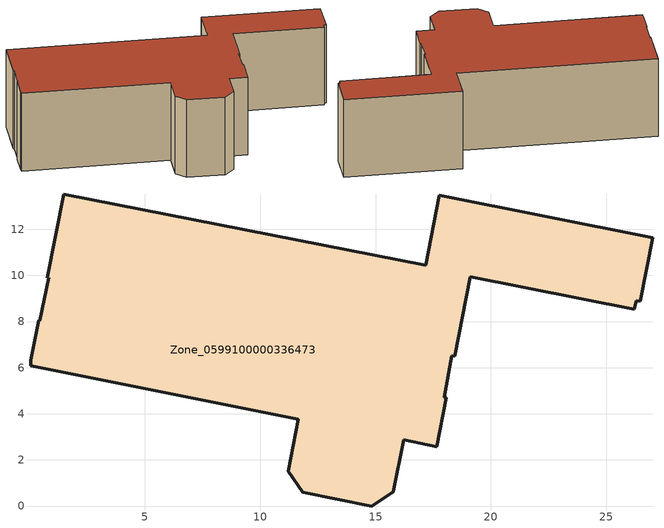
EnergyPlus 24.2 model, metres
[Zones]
Zone_0599100000336473
 floor ground (C_G): 18.3,6.52 17.99,4.71 18.07,4.69 17.66,2.58 16.22,2.87 15.77,0.61 14.83,0 11.84,0.59 11.21,1.51 11.65,3.77 0.04,6.07 0.05,6.32 0.39,8.05 0.44,8.04 0.82,9.89 0.75,9.9 1.47,13.53 17.17,10.43 17.77,13.48 27.03,11.64 26.48,8.87 26.3,8.9 26.21,8.53 19.1,9.93 18.43,6.5 z0
 wall outside (C_F): 27.03,11.64 17.77,13.48 17.17,10.43 1.47,13.53 0.75,9.9 0.82,9.89 0.44,8.04 0.39,8.05 0.05,6.32 0.04,6.07 11.65,3.77 11.21,1.51 11.84,0.59 14.83,0 15.77,0.61 16.22,2.87 17.66,2.58 18.07,4.69 17.99,4.71 18.3,6.52 18.43,6.5 19.1,9.93 26.21,8.53 26.3,8.9 26.48,8.87 27.03,11.64 z0:6.85
 roof outside (C_R): 17.99,4.71 18.3,6.52 18.43,6.5 19.1,9.93 26.21,8.53 26.3,8.9 26.48,8.87 27.03,11.64 17.77,13.48 17.17,10.43 1.47,13.53 0.75,9.9 0.82,9.89 0.44,8.04 0.39,8.05 0.05,6.32 0.04,6.07 11.65,3.77 11.21,1.51 11.84,0.59 14.83,0 15.77,0.61 16.22,2.87 17.66,2.58 18.07,4.69 z6.85
[BUILDING]
Pand.0599100000336473: North Axis=0; Terrain=City; Loads Convergence Tolerance Value=0.04; Temperature Convergence Tolerance Value=0.4; Solar Distribution=FullExterior; Maximum Number of Warmup Days=25; Minimum Number of Warmup Days=1
[Site:Location]
Rotterdam.The.Hague.AP_ZH_NLD Design_Conditions: Latitude=51.96; Longitude=4.45; Time Zone=1; Elevation=-4.5
[SITE:GROUNDTEMPERATURE:BUILDINGSURFACE]
18, 18, 18, 18, 18, 18, 18, 18, 18, 18, 18, 18
[MATERIAL] Thermal Absorptance=0.9; Solar Absorptance=0.7; Visible Absorptance=0.7
Name | Roughness | Thickness | Conductivity | Density | Specific Heat
G.D.1975-1991 | MediumSmooth | 0.15 | 0.288461 | 540 | 1210
F.D.1975-1991 | Rough | 0.3 | 0.230769 | 1920 | 840
R.D.1975-1991 | MediumRough | 0.2 | 0.153846 | 1500 | 1000
[CONSTRUCTION]
C_G: G.D.1975-1991
C_F: F.D.1975-1991
C_R: R.D.1975-1991
[ZONE]
Zone_0599100000336473: Type=1; Multiplier=1; Ceiling Height=Autocalculate; Volume=Autocalculate; Floor Area=autocalculate; Part of Total Floor Area=Yes
[ZONEINFILTRATION:DESIGNFLOWRATE]
Infil_Zone_0599100000336473: Zone or ZoneList or Space or SpaceList=Zone_0599100000336473; Schedule=AlwaysOn; Design Flow Rate Calculation Method=Flow/Area; Flow Rate per Floor Area=0.0042; Constant Term Coefficient=1; Temperature Term Coefficient=0; Velocity Term Coefficient=0; Velocity Squared Term Coefficient=0
[HVACTEMPLATE:ZONE:IDEALLOADSAIRSYSTEM]
Zone_0599100000336473: Maximum Heating Supply Air Temperature=50; Minimum Cooling Supply Air Temperature=13; Maximum Heating Supply Air Humidity Ratio=0.0156; Minimum Cooling Supply Air Humidity Ratio=0.0077; Heating Limit=NoLimit; Cooling Limit=NoLimit; Dehumidification Control Type=ConstantSensibleHeatRatio; Cooling Sensible Heat Ratio=0.7; Dehumidification Setpoint=60; Humidification Control Type=None; Humidification Setpoint=30; Outdoor Air Method=None; Outdoor Air Flow Rate per Person=0.00944; Outdoor Air Flow Rate per Zone Floor Area=0; Outdoor Air Flow Rate per Zone=0; Demand Controlled Ventilation Type=None; Outdoor Air Economizer Type=NoEconomizer; Heat Recovery Type=None; Sensible Heat Recovery Effectiveness=0.7; Latent Heat Recovery Effectiveness=0.65
[ZONECONTROL:THERMOSTAT]
ThermostatControl_Zone_0599100000336473: Zone or ZoneList=Zone_0599100000336473; Control Type Schedule=DualSetpointControlType; Control 1=Thermostat_Zone_0599100000336473; Temperature Difference Between Cutout And Setpoint=0
[THERMOSTATSETPOINT:DUALSETPOINT]
Thermostat_Zone_0599100000336473: Heating Setpoint Temperature Schedule=HeatingSetpoint_Zone_0599100000336473; Cooling Setpoint Temperature Schedule=CoolingSetpoint_Zone_0599100000336473
[SCHEDULE:COMPACT]
HeatingSetpoint_Zone_0599100000336473: Through: 12/31, For: AllDays, Until: 24:00, 21
CoolingSetpoint_Zone_0599100000336473: Through: 12/31, For: AllDays, Until: 24:00, 24
DualSetpointControlType: Through: 12/31, For: AllDays, Until: 24:00, 4
AlwaysOn: Through: 12/31, For: AllDays, Until: 24:00, 1
